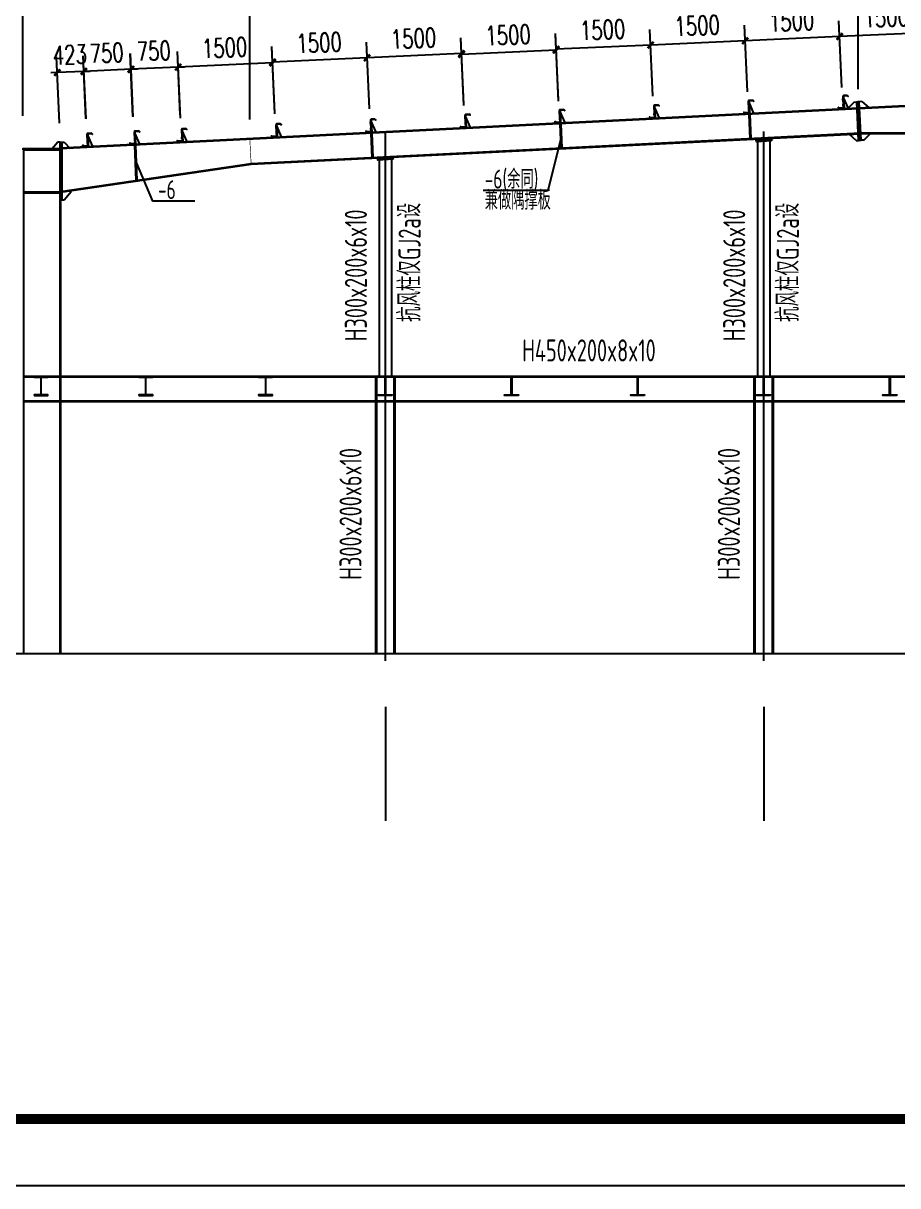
# Model space of a CAD drawing. Extents: x 180850 to 1400258, y 48356 to 327067.
# Drawn here: x 1297360 to 1311228, y 136123 to 154560 of the extents above; entities that cross this region are included whole.
import ezdxf

# ---------------------------------------------------------------- set-up
doc = ezdxf.new("R2010")
doc.units = 0
doc.header["$LTSCALE"] = 1000
for name, color, linetype in [('AXIS', 3, 'Continuous'), ('DOTE', 1, 'Continuous'), ('GL', 150, 'Continuous'), ('GZ', 50, 'Continuous'), ('LT', 27, 'Continuous'), ('PUB_TITLE', 4, 'Continuous'), ('PZ', 202, 'Continuous'), ('TEXT', 7, 'Continuous')]:
    doc.layers.add(name, color=color, linetype=linetype)
doc.styles.add('_TCH_DIM_T3', font='SIMPLEX', dxfattribs={"width": 0.705882, "bigfont": 'GBCBIG'})
doc.styles.add('TSSD_Norm', font='tssdeng.shx', dxfattribs={"bigfont": 'hztxt.shx'})
doc.dimstyles.new('TCH_100_1', dxfattribs={"dimtxt": 297.5, "dimasz": 100, "dimexe": 250, "dimexo": 300, "dimgap": 126.25, "dimtad": 1, "dimdec": 0, "dimzin": 0, "dimdsep": 46, "dimtxsty": '_TCH_DIM_T3', "dimblk": 'ARCHTICK', "dimcen": 0.09, "dimclrd": 126, "dimclre": 126, "dimclrt": 7, "dimazin": 2, "dimtfac": 1, "dimtdec": 0, "dimtix": 1, "dimtmove": 2, "dimatfit": 3, "dimfxl": 1, "dimtolj": 1, "dimtzin": 0, "dimarcsym": 0})

# ---------------------------------------------------------------- blocks, each defined once
blk = doc.blocks.new('_ArchTick')
at = {"color": 0, "linetype": 'ByBlock', "const_width": 0.4}
blk.add_lwpolyline([(-0.5, -0.5), (0.5, 0.5)], dxfattribs=at)
blk = doc.blocks.new('*D2006')
at = {"color": 126, "linetype": 'ByBlock', "lineweight": -2, "transparency": 16777216}
for p, q in [((1300953, 153032), (1300953, 156164)), ((1310603, 153514), (1310603, 156164)), ((1300953, 155914), (1310603, 155914))]:
    blk.add_line(p, q, dxfattribs=at)
at = {"layer": 'Defpoints', "color": 0, "linetype": 'ByBlock', "transparency": 16777216}
for p in [(1310603, 155914), (1310603, 153214), (1300953, 152732)]:
    blk.add_point(p, dxfattribs=at)
at = {"color": 126, "linetype": 'ByBlock', "lineweight": -2, "transparency": 16777216, "xscale": 100, "yscale": 100, "zscale": 100, "rotation": 180}
blk.add_blockref('_ArchTick', (1300953, 155914), dxfattribs=at)
at = {"color": 126, "linetype": 'ByBlock', "lineweight": -2, "transparency": 16777216, "xscale": 100, "yscale": 100, "zscale": 100}
blk.add_blockref('_ArchTick', (1310603, 155914), dxfattribs=at)
at = {"color": 7, "linetype": 'ByBlock', "transparency": 16777216, "insert": (1305778, 156189), "char_height": 297.5, "attachment_point": 5, "style": '_TCH_DIM_T3'}
blk.add_mtext('\\A1;9650', dxfattribs=at)
blk = doc.blocks.new('*D2007')
at = {"color": 126, "linetype": 'ByBlock', "lineweight": -2, "transparency": 16777216}
for p, q in [((1310603, 153514), (1310603, 156164)), ((1315103, 154257), (1315103, 156164)), ((1310603, 155914), (1315103, 155914))]:
    blk.add_line(p, q, dxfattribs=at)
at = {"layer": 'Defpoints', "color": 0, "linetype": 'ByBlock', "transparency": 16777216}
for p in [(1315103, 155914), (1315103, 153957), (1310603, 153214)]:
    blk.add_point(p, dxfattribs=at)
at = {"color": 126, "linetype": 'ByBlock', "lineweight": -2, "transparency": 16777216, "xscale": 100, "yscale": 100, "zscale": 100, "rotation": 180}
blk.add_blockref('_ArchTick', (1310603, 155914), dxfattribs=at)
at = {"color": 126, "linetype": 'ByBlock', "lineweight": -2, "transparency": 16777216, "xscale": 100, "yscale": 100, "zscale": 100}
blk.add_blockref('_ArchTick', (1315103, 155914), dxfattribs=at)
at = {"color": 7, "linetype": 'ByBlock', "transparency": 16777216, "insert": (1312853, 156189), "char_height": 297.5, "attachment_point": 5, "style": '_TCH_DIM_T3'}
blk.add_mtext('\\A1;4500', dxfattribs=at)
blk = doc.blocks.new('*D2010')
at = {"color": 126, "linetype": 'ByBlock', "lineweight": -2, "transparency": 16777216}
for p, q in [((1310343, 153541), (1310295, 154600)), ((1311842, 153608), (1311794, 154667)), ((1311805, 154417), (1310307, 154350))]:
    blk.add_line(p, q, dxfattribs=at)
at = {"layer": 'Defpoints', "color": 0, "linetype": 'ByBlock', "transparency": 16777216}
for p in [(1310307, 154350), (1310357, 153241, 0), (1311855, 153308, 0)]:
    blk.add_point(p, dxfattribs=at)
at = {"color": 126, "linetype": 'ByBlock', "lineweight": -2, "transparency": 16777216, "xscale": 100, "yscale": 100, "zscale": 100}
for p, rotation in [((1310307, 154350), 182.5815654334774), ((1311805, 154417), 2.581565433477442)]:
    blk.add_blockref('_ArchTick', p, dxfattribs=dict(at, rotation=rotation))
at = {"color": 7, "linetype": 'ByBlock', "transparency": 16777216, "insert": (1311044, 154658), "char_height": 297.5, "attachment_point": 5, "rotation": 2.5816, "style": '_TCH_DIM_T3'}
blk.add_mtext('\\A1;1500', dxfattribs=at)
blk = doc.blocks.new('*D2011')
at = {"color": 126, "linetype": 'ByBlock', "lineweight": -2, "transparency": 16777216}
for p, q in [((1308845, 153474), (1308797, 154532)), ((1310343, 153541), (1310295, 154600)), ((1310307, 154350), (1308808, 154282))]:
    blk.add_line(p, q, dxfattribs=at)
at = {"layer": 'Defpoints', "color": 0, "linetype": 'ByBlock', "transparency": 16777216}
for p in [(1308808, 154282), (1310357, 153241, 0), (1308858, 153174, 0)]:
    blk.add_point(p, dxfattribs=at)
at = {"color": 126, "linetype": 'ByBlock', "lineweight": -2, "transparency": 16777216, "xscale": 100, "yscale": 100, "zscale": 100}
for p, rotation in [((1308808, 154282), 182.5815654334774), ((1310307, 154350), 2.581565433477442)]:
    blk.add_blockref('_ArchTick', p, dxfattribs=dict(at, rotation=rotation))
at = {"color": 7, "linetype": 'ByBlock', "transparency": 16777216, "insert": (1309545, 154591), "char_height": 297.5, "attachment_point": 5, "rotation": 2.5816, "style": '_TCH_DIM_T3'}
blk.add_mtext('\\A1;1500', dxfattribs=at)
blk = doc.blocks.new('*D2013')
at = {"color": 126, "linetype": 'ByBlock', "lineweight": -2, "transparency": 16777216}
for p, q in [((1305846, 153324), (1305798, 154384)), ((1304348, 153257), (1304300, 154316)), ((1305810, 154134), (1304311, 154067))]:
    blk.add_line(p, q, dxfattribs=at)
at = {"layer": 'Defpoints', "color": 0, "linetype": 'ByBlock', "transparency": 16777216}
for p in [(1304311, 154067), (1304361, 152957, 0), (1305860, 153024, 0)]:
    blk.add_point(p, dxfattribs=at)
at = {"color": 126, "linetype": 'ByBlock', "lineweight": -2, "transparency": 16777216, "xscale": 100, "yscale": 100, "zscale": 100}
for p, rotation in [((1304311, 154067), 182.5815654334774), ((1305810, 154134), 2.581565433477442)]:
    blk.add_blockref('_ArchTick', p, dxfattribs=dict(at, rotation=rotation))
at = {"color": 7, "linetype": 'ByBlock', "transparency": 16777216, "insert": (1305048, 154375), "char_height": 297.5, "attachment_point": 5, "rotation": 2.5816, "style": '_TCH_DIM_T3'}
blk.add_mtext('\\A1;1500', dxfattribs=at)
blk = doc.blocks.new('*D2014')
at = {"color": 126, "linetype": 'ByBlock', "lineweight": -2, "transparency": 16777216}
for p, q in [((1304347, 153270), (1304299, 154329)), ((1302849, 153203), (1302801, 154262)), ((1304311, 154079), (1302812, 154012))]:
    blk.add_line(p, q, dxfattribs=at)
at = {"layer": 'Defpoints', "color": 0, "linetype": 'ByBlock', "transparency": 16777216}
for p in [(1302812, 154012), (1302862, 152903, 0), (1304361, 152970, 0)]:
    blk.add_point(p, dxfattribs=at)
at = {"color": 126, "linetype": 'ByBlock', "lineweight": -2, "transparency": 16777216, "xscale": 100, "yscale": 100, "zscale": 100}
for p, rotation in [((1304311, 154079), 2.581565433477442), ((1302812, 154012), 182.5815654334774)]:
    blk.add_blockref('_ArchTick', p, dxfattribs=dict(at, rotation=rotation))
at = {"color": 7, "linetype": 'ByBlock', "transparency": 16777216, "insert": (1303549, 154320), "char_height": 297.5, "attachment_point": 5, "rotation": 2.5816, "style": '_TCH_DIM_T3'}
blk.add_mtext('\\A1;1500', dxfattribs=at)
blk = doc.blocks.new('*D2015')
at = {"color": 126, "linetype": 'ByBlock', "lineweight": -2, "transparency": 16777216}
for p, q in [((1301350, 153136), (1301302, 154194)), ((1302849, 153203), (1302801, 154262)), ((1302812, 154012), (1301314, 153944))]:
    blk.add_line(p, q, dxfattribs=at)
at = {"layer": 'Defpoints', "color": 0, "linetype": 'ByBlock', "transparency": 16777216}
for p in [(1301314, 153944), (1302862, 152903, 0), (1301364, 152836, 0)]:
    blk.add_point(p, dxfattribs=at)
at = {"color": 126, "linetype": 'ByBlock', "lineweight": -2, "transparency": 16777216, "xscale": 100, "yscale": 100, "zscale": 100}
for p, rotation in [((1301314, 153944), 182.5815654334774), ((1302812, 154012), 2.581565433477442)]:
    blk.add_blockref('_ArchTick', p, dxfattribs=dict(at, rotation=rotation))
at = {"color": 7, "linetype": 'ByBlock', "transparency": 16777216, "insert": (1302051, 154253), "char_height": 297.5, "attachment_point": 5, "rotation": 2.5816, "style": '_TCH_DIM_T3'}
blk.add_mtext('\\A1;1500', dxfattribs=at)
blk = doc.blocks.new('*D2016')
at = {"color": 126, "linetype": 'ByBlock', "lineweight": -2, "transparency": 16777216}
for p, q in [((1301351, 153123), (1301303, 154181)), ((1299852, 153056), (1299804, 154114)), ((1301314, 153932), (1299816, 153864))]:
    blk.add_line(p, q, dxfattribs=at)
at = {"layer": 'Defpoints', "color": 0, "linetype": 'ByBlock', "transparency": 16777216}
for p in [(1299816, 153864), (1299866, 152757, 0), (1301364, 152824, 0)]:
    blk.add_point(p, dxfattribs=at)
at = {"color": 126, "linetype": 'ByBlock', "lineweight": -2, "transparency": 16777216, "xscale": 100, "yscale": 100, "zscale": 100}
for p, rotation in [((1301314, 153932), 2.581565433477442), ((1299816, 153864), 182.5815654334774)]:
    blk.add_blockref('_ArchTick', p, dxfattribs=dict(at, rotation=rotation))
at = {"color": 7, "linetype": 'ByBlock', "transparency": 16777216, "insert": (1300553, 154172), "char_height": 297.5, "attachment_point": 5, "rotation": 2.5816, "style": '_TCH_DIM_T3'}
blk.add_mtext('\\A1;1500', dxfattribs=at)
blk = doc.blocks.new('*D2017')
at = {"color": 126, "linetype": 'ByBlock', "lineweight": -2, "transparency": 16777216}
for p, q in [((1299100, 153082), (1299055, 154080)), ((1299850, 153110), (1299804, 154114)), ((1299066, 153830), (1298967, 153826)), ((1299816, 153864), (1299066, 153830)), ((1299816, 153864), (1299916, 153869))]:
    blk.add_line(p, q, dxfattribs=at)
at = {"layer": 'Defpoints', "color": 0, "linetype": 'ByBlock', "transparency": 16777216}
for p in [(1299066, 153830), (1299114, 152782, 0), (1299863, 152810, 0)]:
    blk.add_point(p, dxfattribs=at)
at = {"color": 126, "linetype": 'ByBlock', "lineweight": -2, "transparency": 16777216, "xscale": 100, "yscale": 100, "zscale": 100}
for p, rotation in [((1299066, 153830), 2.581565433477452), ((1299816, 153864), 182.5815654334774)]:
    blk.add_blockref('_ArchTick', p, dxfattribs=dict(at, rotation=rotation))
at = {"color": 7, "linetype": 'ByBlock', "transparency": 16777216, "insert": (1299429, 154122), "char_height": 297.5, "attachment_point": 5, "rotation": 2.5816, "style": '_TCH_DIM_T3'}
blk.add_mtext('\\A1;750', dxfattribs=at)
blk = doc.blocks.new('*D2018')
at = {"color": 126, "linetype": 'ByBlock', "lineweight": -2, "transparency": 16777216}
for p, q in [((1298353, 153048), (1298308, 154046)), ((1299103, 153076), (1299058, 154080)), ((1298320, 153797), (1298220, 153792)), ((1299069, 153830), (1298320, 153797)), ((1299069, 153830), (1299169, 153835))]:
    blk.add_line(p, q, dxfattribs=at)
at = {"layer": 'Defpoints', "color": 0, "linetype": 'ByBlock', "transparency": 16777216}
for p in [(1298320, 153797), (1298367, 152748, 0), (1299116, 152777, 0)]:
    blk.add_point(p, dxfattribs=at)
at = {"color": 126, "linetype": 'ByBlock', "lineweight": -2, "transparency": 16777216, "xscale": 100, "yscale": 100, "zscale": 100}
for p, rotation in [((1298320, 153797), 2.581565433477452), ((1299069, 153830), 182.5815654334774)]:
    blk.add_blockref('_ArchTick', p, dxfattribs=dict(at, rotation=rotation))
at = {"color": 7, "linetype": 'ByBlock', "transparency": 16777216, "insert": (1298682, 154088), "char_height": 297.5, "attachment_point": 5, "rotation": 2.5816, "style": '_TCH_DIM_T3'}
blk.add_mtext('\\A1;750', dxfattribs=at)
blk = doc.blocks.new('*D2019')
at = {"color": 126, "linetype": 'ByBlock', "lineweight": -2, "transparency": 16777216}
for p, q in [((1297935, 152976), (1297888, 154027)), ((1298356, 153043), (1298311, 154046)), ((1297899, 153778), (1297799, 153773)), ((1298322, 153797), (1297899, 153778)), ((1298322, 153797), (1298422, 153801))]:
    blk.add_line(p, q, dxfattribs=at)
at = {"layer": 'Defpoints', "color": 0, "linetype": 'ByBlock', "transparency": 16777216}
for p in [(1297899, 153778), (1297949, 152676, -4), (1298369, 152743, 0)]:
    blk.add_point(p, dxfattribs=at)
at = {"color": 126, "linetype": 'ByBlock', "lineweight": -2, "transparency": 16777216, "xscale": 100, "yscale": 100, "zscale": 100}
for p, rotation in [((1297899, 153778), 2.581565433477452), ((1298322, 153797), 182.5815654334774)]:
    blk.add_blockref('_ArchTick', p, dxfattribs=dict(at, rotation=rotation))
at = {"color": 7, "linetype": 'ByBlock', "transparency": 16777216, "insert": (1298098, 154062), "char_height": 297.5, "attachment_point": 5, "rotation": 2.5816, "style": '_TCH_DIM_T3'}
blk.add_mtext('\\A1;423', dxfattribs=at)
blk = doc.blocks.new('*D2020')
at = {"color": 126, "linetype": 'ByBlock', "lineweight": -2, "transparency": 16777216}
for p, q in [((1297353, 153092), (1297353, 156164)), ((1300953, 153032), (1300953, 156164)), ((1300953, 155914), (1297353, 155914))]:
    blk.add_line(p, q, dxfattribs=at)
at = {"layer": 'Defpoints', "color": 0, "linetype": 'ByBlock', "transparency": 16777216}
for p in [(1297353, 155914), (1297353, 152792), (1300953, 152732)]:
    blk.add_point(p, dxfattribs=at)
at = {"color": 126, "linetype": 'ByBlock', "lineweight": -2, "transparency": 16777216, "xscale": 100, "yscale": 100, "zscale": 100, "rotation": 180}
blk.add_blockref('_ArchTick', (1297353, 155914), dxfattribs=at)
at = {"color": 126, "linetype": 'ByBlock', "lineweight": -2, "transparency": 16777216, "xscale": 100, "yscale": 100, "zscale": 100}
blk.add_blockref('_ArchTick', (1300953, 155914), dxfattribs=at)
at = {"color": 7, "linetype": 'ByBlock', "transparency": 16777216, "insert": (1299153, 156189), "char_height": 297.5, "attachment_point": 5, "style": '_TCH_DIM_T3'}
blk.add_mtext('\\A1;3600', dxfattribs=at)
blk = doc.blocks.new('*D2021')
at = {"color": 126, "linetype": 'ByBlock', "lineweight": -2, "transparency": 16777216}
for p, q in [((1308845, 153472), (1308797, 154532)), ((1307346, 153406), (1307299, 154464)), ((1308808, 154282), (1307310, 154215))]:
    blk.add_line(p, q, dxfattribs=at)
at = {"layer": 'Defpoints', "color": 0, "linetype": 'ByBlock', "transparency": 16777216}
for p in [(1307310, 154215), (1307360, 153106, 0), (1308858, 153173, 0)]:
    blk.add_point(p, dxfattribs=at)
at = {"color": 126, "linetype": 'ByBlock', "lineweight": -2, "transparency": 16777216, "xscale": 100, "yscale": 100, "zscale": 100}
for p, rotation in [((1308808, 154282), 2.581565433477442), ((1307310, 154215), 182.5815654334774)]:
    blk.add_blockref('_ArchTick', p, dxfattribs=dict(at, rotation=rotation))
at = {"color": 7, "linetype": 'ByBlock', "transparency": 16777216, "insert": (1308047, 154523), "char_height": 297.5, "attachment_point": 5, "rotation": 2.5816, "style": '_TCH_DIM_T3'}
blk.add_mtext('\\A1;1500', dxfattribs=at)
blk = doc.blocks.new('*D2022')
at = {"color": 126, "linetype": 'ByBlock', "lineweight": -2, "transparency": 16777216}
for p, q in [((1305848, 153339), (1305800, 154397)), ((1307346, 153406), (1307299, 154464)), ((1307310, 154215), (1305811, 154147))]:
    blk.add_line(p, q, dxfattribs=at)
at = {"layer": 'Defpoints', "color": 0, "linetype": 'ByBlock', "transparency": 16777216}
for p in [(1305811, 154147), (1305861, 153039, 0), (1307360, 153106, 0)]:
    blk.add_point(p, dxfattribs=at)
at = {"color": 126, "linetype": 'ByBlock', "lineweight": -2, "transparency": 16777216, "xscale": 100, "yscale": 100, "zscale": 100}
for p, rotation in [((1305811, 154147), 182.5815654334774), ((1307310, 154215), 2.581565433477442)]:
    blk.add_blockref('_ArchTick', p, dxfattribs=dict(at, rotation=rotation))
at = {"color": 7, "linetype": 'ByBlock', "transparency": 16777216, "insert": (1306548, 154456), "char_height": 297.5, "attachment_point": 5, "rotation": 2.5816, "style": '_TCH_DIM_T3'}
blk.add_mtext('\\A1;1500', dxfattribs=at)

msp = doc.modelspace()

# ---------------------------------------------------------------- linework, layer by layer
for points, elevation in [([(1309223.67, 152716.01), (1308984.26, 152699.25), (1308982.86, 152719.2), (1309222.28, 152735.96)], 4.07), ([(1309225.07, 152696.06), (1308985.66, 152679.3), (1308984.26, 152699.25), (1309223.67, 152716.01)], 4.07), ([(1303223.4, 152426.87), (1302983.99, 152410.11), (1302982.59, 152430.06), (1303222.01, 152446.82)], 4), ([(1303224.8, 152406.92), (1302985.38, 152390.16), (1302983.99, 152410.11), (1303223.4, 152426.87)], 4)]:
    msp.add_lwpolyline(points, close=True, dxfattribs=dict(elevation=elevation))
at = {"layer": 'AXIS'}
for p, q in [((1305884.88, 152728.52, 4), (1305680.12, 151905.74, -15.98)), ((1299148.36, 152350.49, 4.64), (1299411.24, 151739.25, -15.45)), ((1305680.12, 151905.74, -15.98), (1304654.03, 151905.74, -15.98)), ((1300080.99, 151739.25, -15.45), (1299411.24, 151739.25, -15.45)), ((1303102.6, 143716.12, 4.06), (1303102.6, 141911.92, 4.06)), ((1309102.6, 143716.12, 3.91), (1309102.6, 141911.92, 3.91))]:
    msp.add_line(p, q, dxfattribs=at)
at = {"layer": 'DOTE'}
for p, q in [((1303102.59, 144449.77, 3.41), (1303102.6, 152842.86, 3.92)), ((1309102.57, 144449.78, 3.48), (1309102.57, 152842.86, 3.99)), ((1303102.59, 148956.1, 3.58), (1303102.6, 148946.11, 4.14)), ((1309102.57, 148956.1, 3.65), (1309102.57, 148946.12, 4.22)), ((1295920.96, 144566.12, 4), (1334374.25, 144566.12, 4))]:
    msp.add_line(p, q, dxfattribs=at)
at = {"layer": 'GL'}
for p, q in [((1315102.6, 153427.11, 4), (1297945.92, 152569.27, 4)), ((1315102.6, 153439.12, 4), (1297946.16, 152581.3, 4)), ((1310636.5, 152815.32, 4), (1300972.72, 152332.13, 4)), ((1310637.1, 152803.33, 4), (1300973.32, 152320.14, 4)), ((1314842.44, 152814.54, 8.27), (1310636.45, 152816.15, 4)), ((1314842.45, 152803.34, 9.5), (1310637.05, 152804.17, 4)), ((1300971.85, 152332.05, 4), (1297948.6, 151889.22, 4)), ((1300971.85, 152332.05, 4), (1297948.6, 151889.22, 4)), ((1300973.32, 152320.14, 4), (1297948.6, 151877.14, 4)), ((1300973.32, 152320.14, 4), (1297948.6, 151877.14, 4)), ((1332852.59, 148956.12, 3.8), (1297366.6, 148956.09, 3.37)), ((1332852.6, 148946.12, 3.8), (1297366.6, 148946.09, 3.37)), ((1332852.7, 148566.12, 0.44), (1297366.6, 148566.11, 21.49)), ((1332852.71, 148556.12, 0.44), (1297366.6, 148556.11, 21.49))]:
    msp.add_line(p, q, dxfattribs=at)
for points, elevation in [([(1308871.24, 153115.52), (1308881.62, 153116.08), (1308897.79, 152728.4), (1308887.42, 152727.85)], 4), ([(1305874.99, 152965.71), (1305885.36, 152966.26), (1305901.53, 152578.59), (1305891.16, 152578.03)], 4), ([(1302878.73, 152815.9), (1302889.1, 152816.45), (1302905.27, 152428.77), (1302894.9, 152428.22)], 4), ([(1299130.83, 152628.48), (1299141.2, 152629.04), (1299159.9, 152068.22), (1299149.53, 152067.67)], 4), ([(1297531.06, 148656.12), (1297751.06, 148656.12), (1297751.06, 148666.12), (1297647.91, 148666.12), (1297644.06, 148671.12), (1297644.06, 148941.47), (1297647.91, 148946.12), (1297751.06, 148946.12), (1297751.06, 148956.12), (1297531.06, 148956.12), (1297531.06, 148946.12), (1297634.06, 148946.12), (1297638.06, 148941.63), (1297638.06, 148671.12), (1297634.06, 148666.12), (1297531.06, 148666.12), (1297531.06, 148656.12)], 3.73), ([(1299192.6, 148656.12), (1299412.6, 148656.12), (1299412.6, 148666.12), (1299309.45, 148666.12), (1299305.6, 148671.12), (1299305.6, 148941.47), (1299309.45, 148946.12), (1299412.6, 148946.12), (1299412.6, 148956.12), (1299192.6, 148956.12), (1299192.6, 148946.12), (1299295.6, 148946.12), (1299299.6, 148941.63), (1299299.6, 148671.12), (1299295.6, 148666.12), (1299192.6, 148666.12), (1299192.6, 148656.12)], 3.73), ([(1301092.6, 148656.12), (1301312.6, 148656.12), (1301312.6, 148666.12), (1301209.45, 148666.12), (1301205.6, 148671.12), (1301205.6, 148941.47), (1301209.45, 148946.12), (1301312.6, 148946.12), (1301312.6, 148956.12), (1301092.6, 148956.12), (1301092.6, 148946.12), (1301195.6, 148946.12), (1301199.6, 148941.63), (1301199.6, 148671.12), (1301195.6, 148666.12), (1301092.6, 148666.12), (1301092.6, 148656.12)], 3.73), ([(1303212.59, 148656.1), (1302992.59, 148656.1), (1302992.59, 148666.1), (1303095.74, 148666.1), (1303099.59, 148671.1), (1303099.59, 148941.45), (1303095.74, 148946.1), (1302992.59, 148946.1), (1302992.59, 148956.1), (1303212.59, 148956.1), (1303212.59, 148946.1), (1303109.59, 148946.1), (1303105.59, 148941.61), (1303105.59, 148671.1), (1303109.59, 148666.1), (1303212.59, 148666.1), (1303212.59, 148656.1)], 3.44), ([(1305212.6, 148656.12), (1304992.6, 148656.12), (1304992.6, 148666.12), (1305095.75, 148666.12), (1305099.6, 148671.12), (1305099.6, 148941.47), (1305095.75, 148946.12), (1304992.6, 148946.12), (1304992.6, 148956.12), (1305212.6, 148956.12), (1305212.6, 148946.12), (1305109.6, 148946.12), (1305105.6, 148941.63), (1305105.6, 148671.12), (1305109.6, 148666.12), (1305212.6, 148666.12), (1305212.6, 148656.12)], 4), ([(1307212.6, 148656.12), (1306992.6, 148656.12), (1306992.6, 148666.12), (1307095.75, 148666.12), (1307099.6, 148671.12), (1307099.6, 148941.47), (1307095.75, 148946.12), (1306992.6, 148946.12), (1306992.6, 148956.12), (1307212.6, 148956.12), (1307212.6, 148946.12), (1307109.6, 148946.12), (1307105.6, 148941.63), (1307105.6, 148671.12), (1307109.6, 148666.12), (1307212.6, 148666.12), (1307212.6, 148656.12)], 4), ([(1309212.57, 148656.1), (1308992.57, 148656.1), (1308992.57, 148666.1), (1309095.72, 148666.1), (1309099.57, 148671.1), (1309099.57, 148941.45), (1309095.72, 148946.1), (1308992.57, 148946.1), (1308992.57, 148956.1), (1309212.57, 148956.1), (1309212.57, 148946.1), (1309109.57, 148946.1), (1309105.57, 148941.61), (1309105.57, 148671.1), (1309109.57, 148666.1), (1309212.57, 148666.1), (1309212.57, 148656.1)], 3.51), ([(1311212.68, 148656.12), (1310992.68, 148656.12), (1310992.68, 148666.12), (1311095.83, 148666.12), (1311099.68, 148671.12), (1311099.68, 148941.47), (1311095.83, 148946.12), (1310992.68, 148946.12), (1310992.68, 148956.12), (1311212.68, 148956.12), (1311212.68, 148946.12), (1311109.68, 148946.12), (1311105.68, 148941.63), (1311105.68, 148671.12), (1311109.68, 148666.12), (1311212.68, 148666.12), (1311212.68, 148656.12)], 4)]:
    msp.add_lwpolyline(points, close=True, dxfattribs=dict(at, elevation=elevation))
at = {"layer": 'GL', "color": 6, "const_width": 10, "elevation": 4}
msp.add_lwpolyline([(1300952.75, 152731.58), (1300973.33, 152320.09)], dxfattribs=at)
at = {"layer": 'GZ'}
for p, q in [((1309002.87, 152720.6, -0.03), (1309002.57, 148981.1, -0.51)), ((1309202.64, 148981.1, 0.8), (1309202.94, 152734.61, 2.31)), ((1297366.6, 144566.12, 6.09), (1297366.6, 152552.12, 1.91)), ((1303002.6, 152431.46, -0.02), (1303002.59, 148981.1, -0.58)), ((1303202.67, 148981.1, 0.73), (1303202.67, 152445.47, 2.32)), ((1297938.6, 151881.42, -5.86), (1297366.6, 151881.42, -1.87)), ((1297938.6, 151881.42, -5.86), (1297366.6, 151881.42, -1.87)), ((1297938.6, 151867.42, -5.86), (1297366.6, 151867.42, -1.87)), ((1297938.6, 151867.42, -5.86), (1297366.6, 151867.42, -1.87)), ((1297938.6, 151707.42, -1.97), (1297938.6, 144566.12, 2.08)), ((1297952.6, 151707.42, -1.97), (1297952.6, 144566.12, 2.08)), ((1302952.59, 144566.12, 8.04), (1302952.59, 148946.12, 3.69)), ((1302966.59, 144566.12, 8.04), (1302966.59, 148946.12, 3.73)), ((1303238.59, 148946.12, -0.81), (1303238.59, 144566.12, 4.03)), ((1303252.59, 148946.12, -0.81), (1303252.59, 144566.12, 4.03)), ((1308952.59, 144566.12, 8.01), (1308952.59, 148946.12, 3.66)), ((1308966.59, 144566.12, 8.01), (1308966.59, 148946.12, 3.7)), ((1309238.59, 148946.12, -0.84), (1309238.59, 144566.12, 4)), ((1309252.59, 148946.12, -0.84), (1309252.59, 144566.12, 4))]:
    msp.add_line(p, q, dxfattribs=at)
at = {"layer": 'GZ', "elevation": 0.03}
msp.add_lwpolyline([(1297352.6, 152552.12), (1297938.6, 152552.12), (1297938.6, 152566.12), (1297352.6, 152566.12)], close=True, dxfattribs=at)
at = {"layer": 'LT', "color": 1, "linetype": 'Continuous'}
for p, q in [((1308884.97, 153280.69), (1308845.11, 153278.7)), ((1308884.97, 153280.69), (1308845.11, 153278.7)), ((1310383.1, 153355.6), (1310343.24, 153353.6)), ((1310383.1, 153355.6), (1310343.24, 153353.6)), ((1310387.67, 153264.19), (1310347.81, 153262.2)), ((1310387.67, 153264.19), (1310347.81, 153262.2)), ((1304390.58, 153055.97), (1304350.73, 153053.98)), ((1304390.58, 153055.97), (1304350.73, 153053.98)), ((1305888.71, 153130.88), (1305848.85, 153128.89)), ((1305888.71, 153130.88), (1305848.85, 153128.89)), ((1305893.28, 153039.47), (1305853.42, 153037.48)), ((1305893.28, 153039.47), (1305853.42, 153037.48)), ((1307386.84, 153205.78), (1307346.98, 153203.79)), ((1307386.84, 153205.78), (1307346.98, 153203.79)), ((1307391.41, 153114.38), (1307351.55, 153112.39)), ((1307391.41, 153114.38), (1307351.55, 153112.39)), ((1308889.54, 153189.28), (1308849.68, 153187.29)), ((1308889.54, 153189.28), (1308849.68, 153187.29)), ((1301394.32, 152906.16), (1301354.47, 152904.17)), ((1301394.32, 152906.16), (1301354.47, 152904.17)), ((1302892.45, 152981.06), (1302852.6, 152979.07)), ((1302892.45, 152981.06), (1302852.6, 152979.07)), ((1302897.02, 152889.66), (1302857.17, 152887.67)), ((1302897.02, 152889.66), (1302857.17, 152887.67)), ((1304395.15, 152964.56), (1304355.3, 152962.57)), ((1304395.15, 152964.56), (1304355.3, 152962.57)), ((1298398.07, 152756.35), (1298358.21, 152754.35)), ((1298398.07, 152756.35), (1298358.21, 152754.35)), ((1298402.64, 152664.94), (1298362.78, 152662.95)), ((1298402.64, 152664.94), (1298362.78, 152662.95)), ((1299147.13, 152793.8), (1299107.28, 152791.81)), ((1299147.13, 152793.8), (1299107.28, 152791.81)), ((1299151.7, 152702.39), (1299111.85, 152700.4)), ((1299151.7, 152702.39), (1299111.85, 152700.4)), ((1299896.2, 152831.25), (1299856.34, 152829.26)), ((1299896.2, 152831.25), (1299856.34, 152829.26)), ((1299900.77, 152739.85), (1299860.91, 152737.85)), ((1299900.77, 152739.85), (1299860.91, 152737.85)), ((1301398.89, 152814.75), (1301359.04, 152812.76)), ((1301398.89, 152814.75), (1301359.04, 152812.76))]:
    msp.add_line(p, q, dxfattribs=at)
at = {"layer": 'LT'}
for points in [[(1310360.78, 153399.28, -0.41421356), (1310370.27, 153409.76), (1310425.95, 153412.55), (1310440.07, 153399.77), (1310442.09, 153402), (1310427.05, 153415.61), (1310367.12, 153412.61, 0.41421356), (1310357.63, 153402.12), (1310366.47, 153225.34, -0.41421356), (1310356.98, 153214.86), (1310301.3, 153212.07), (1310287.18, 153224.85), (1310285.16, 153222.62), (1310300.2, 153209.01), (1310360.13, 153212.01, 0.41421356), (1310369.62, 153222.5), (1310360.78, 153399.28)], [(1307364.52, 153249.46, -0.41421356), (1307374.01, 153259.95), (1307429.7, 153262.74), (1307443.82, 153249.96), (1307445.83, 153252.18), (1307430.79, 153265.79), (1307370.86, 153262.8, 0.41421356), (1307361.38, 153252.31), (1307370.21, 153075.53, -0.41421356), (1307360.73, 153065.04), (1307305.04, 153062.26), (1307290.92, 153075.04), (1307288.91, 153072.81), (1307303.95, 153059.2), (1307363.87, 153062.2, 0.41421356), (1307373.36, 153072.68), (1307364.52, 153249.46)], [(1308862.65, 153324.37, -0.41421356), (1308872.14, 153334.86), (1308927.83, 153337.64), (1308941.95, 153324.87), (1308943.96, 153327.09), (1308928.92, 153340.7), (1308868.99, 153337.7, 0.41421356), (1308859.5, 153327.22), (1308868.34, 153150.44, -0.41421356), (1308858.85, 153139.95), (1308803.17, 153137.17), (1308789.05, 153149.94), (1308787.03, 153147.72), (1308802.08, 153134.11), (1308862, 153137.1, 0.41421356), (1308871.49, 153147.59), (1308862.65, 153324.37)], [(1302870.14, 153024.74, -0.41421356), (1302879.62, 153035.23), (1302935.31, 153038.02), (1302949.43, 153025.24), (1302951.44, 153027.47), (1302936.4, 153041.07), (1302876.48, 153038.08, 0.41421356), (1302866.99, 153027.59), (1302875.83, 152850.81, -0.41421356), (1302866.34, 152840.33), (1302810.65, 152837.54), (1302796.53, 152850.32), (1302794.52, 152848.09), (1302809.56, 152834.48), (1302869.49, 152837.48, 0.41421356), (1302878.97, 152847.97), (1302870.14, 153024.74)], [(1304368.26, 153099.65, -0.41421356), (1304377.75, 153110.14), (1304433.44, 153112.92), (1304447.56, 153100.15), (1304449.57, 153102.37), (1304434.53, 153115.98), (1304374.61, 153112.98, 0.41421356), (1304365.12, 153102.5), (1304373.96, 152925.72, -0.41421356), (1304364.47, 152915.23), (1304308.78, 152912.45), (1304294.66, 152925.22), (1304292.65, 152923), (1304307.69, 152909.39), (1304367.62, 152912.39, 0.41421356), (1304377.1, 152922.87), (1304368.26, 153099.65)], [(1305866.39, 153174.56, -0.41421356), (1305875.88, 153185.04), (1305931.57, 153187.83), (1305945.69, 153175.05), (1305947.7, 153177.28), (1305932.66, 153190.89), (1305872.73, 153187.89, 0.41421356), (1305863.25, 153177.4), (1305872.09, 153000.62, -0.41421356), (1305862.6, 152990.14), (1305806.91, 152987.35), (1305792.79, 153000.13), (1305790.78, 152997.9), (1305805.82, 152984.3), (1305865.74, 152987.29, 0.41421356), (1305875.23, 152997.78), (1305866.39, 153174.56)], [(1299124.81, 152837.48, -0.41421356), (1299134.3, 152847.97), (1299189.99, 152850.75), (1299204.11, 152837.97), (1299206.12, 152840.2), (1299191.08, 152853.81), (1299131.16, 152850.81, 0.41421356), (1299121.67, 152840.33), (1299130.51, 152663.55, -0.41421356), (1299121.02, 152653.06), (1299065.33, 152650.27), (1299051.21, 152663.05), (1299049.2, 152660.83), (1299064.24, 152647.22), (1299124.17, 152650.21, 0.41421356), (1299133.65, 152660.7), (1299124.81, 152837.48)], [(1299873.88, 152874.93, -0.41421356), (1299883.37, 152885.42), (1299939.05, 152888.2), (1299953.17, 152875.43), (1299955.19, 152877.65), (1299940.15, 152891.26), (1299880.22, 152888.27, 0.41421356), (1299870.73, 152877.78), (1299879.57, 152701, -0.41421356), (1299870.08, 152690.51), (1299814.4, 152687.73), (1299800.28, 152700.5), (1299798.26, 152698.28), (1299813.3, 152684.67), (1299873.23, 152687.67, 0.41421356), (1299882.72, 152698.15), (1299873.88, 152874.93)], [(1301372.01, 152949.84, -0.41421356), (1301381.5, 152960.33), (1301437.18, 152963.11), (1301451.3, 152950.33), (1301453.32, 152952.56), (1301438.27, 152966.17), (1301378.35, 152963.17, 0.41421356), (1301368.86, 152952.68), (1301377.7, 152775.91, -0.41421356), (1301368.21, 152765.42), (1301312.52, 152762.63), (1301298.4, 152775.41), (1301296.39, 152773.18), (1301311.43, 152759.58), (1301371.36, 152762.57, 0.41421356), (1301380.85, 152773.06), (1301372.01, 152949.84)], [(1298375.75, 152800.03, -0.41421356), (1298385.24, 152810.51), (1298440.93, 152813.3), (1298455.05, 152800.52), (1298457.06, 152802.75), (1298442.02, 152816.35), (1298382.09, 152813.36, 0.41421356), (1298372.6, 152802.87), (1298381.44, 152626.09, -0.41421356), (1298371.95, 152615.61), (1298316.27, 152612.82), (1298302.15, 152625.6), (1298300.13, 152623.37), (1298315.18, 152609.76), (1298375.1, 152612.76, 0.41421356), (1298384.59, 152623.25), (1298375.75, 152800.03)]]:
    msp.add_lwpolyline(points, format="xyb", dxfattribs=at)
at = {"layer": 'LT', "elevation": 4}
for points in [[(1307364.77, 153244.47), (1307370.76, 153244.77), (1307380.35, 153053.01), (1307374.36, 153052.71)], [(1307371.26, 153234.78), (1307380.35, 153053.01), (1307450.25, 153056.5)], [(1308862.9, 153319.38), (1308868.89, 153319.68), (1308878.48, 153127.92), (1308872.49, 153127.62)], [(1308869.39, 153309.69), (1308878.48, 153127.92), (1308948.38, 153131.41)], [(1310361.03, 153394.28), (1310367.02, 153394.58), (1310376.61, 153202.82), (1310370.62, 153202.52)], [(1310367.52, 153384.6), (1310376.61, 153202.82), (1310446.51, 153206.32)], [(1304368.51, 153094.66), (1304374.51, 153094.96), (1304384.09, 152903.2), (1304378.1, 152902.9)], [(1304375.01, 153084.97), (1304384.09, 152903.2), (1304453.99, 152906.69)], [(1305866.64, 153169.56), (1305872.63, 153169.86), (1305882.22, 152978.1), (1305876.23, 152977.8)], [(1305873.13, 153159.88), (1305882.22, 152978.1), (1305952.12, 152981.6)], [(1299874.13, 152869.94), (1299880.12, 152870.24), (1299889.71, 152678.48), (1299883.72, 152678.18)], [(1299880.62, 152860.25), (1299889.71, 152678.48), (1299959.61, 152681.97)], [(1301372.26, 152944.84), (1301378.25, 152945.14), (1301387.84, 152753.38), (1301381.84, 152753.08)], [(1301378.75, 152935.16), (1301387.84, 152753.38), (1301457.74, 152756.88)], [(1302870.39, 153019.75), (1302876.38, 153020.05), (1302885.97, 152828.29), (1302879.97, 152827.99)], [(1302876.88, 153010.06), (1302885.97, 152828.29), (1302955.86, 152831.78)], [(1298376, 152795.03), (1298381.99, 152795.33), (1298391.58, 152603.57), (1298385.59, 152603.27)], [(1298382.49, 152785.34), (1298391.58, 152603.57), (1298461.48, 152607.07)], [(1299125.06, 152832.48), (1299131.06, 152832.78), (1299140.64, 152641.02), (1299134.65, 152640.72)], [(1299131.56, 152822.8), (1299140.64, 152641.02), (1299210.54, 152644.52)]]:
    msp.add_lwpolyline(points, close=True, dxfattribs=at)
at = {"layer": 'LT', "color": 1, "linetype": 'Continuous'}
for points in [[(1307364.37, 153192.4), (1307363.15, 153216.86), (1307373.36, 153192.85), (1307372.14, 153217.31)], [(1307364.37, 153192.4), (1307363.15, 153216.86), (1307373.36, 153192.85), (1307372.14, 153217.31)], [(1308862.5, 153267.31), (1308861.28, 153291.77), (1308871.49, 153267.76), (1308870.27, 153292.22)], [(1308862.5, 153267.31), (1308861.28, 153291.77), (1308871.49, 153267.76), (1308870.27, 153292.22)], [(1310360.63, 153342.21), (1310359.4, 153366.67), (1310369.62, 153342.66), (1310368.39, 153367.12)], [(1310360.63, 153342.21), (1310359.4, 153366.67), (1310369.62, 153342.66), (1310368.39, 153367.12)], [(1310363.98, 153275.27), (1310365.2, 153250.81), (1310372.96, 153275.72), (1310374.19, 153251.26)], [(1310363.98, 153275.27), (1310365.2, 153250.81), (1310372.96, 153275.72), (1310374.19, 153251.26)], [(1304368.11, 153042.59), (1304366.89, 153067.05), (1304377.1, 153043.04), (1304375.88, 153067.5)], [(1304368.11, 153042.59), (1304366.89, 153067.05), (1304377.1, 153043.04), (1304375.88, 153067.5)], [(1305866.24, 153117.49), (1305865.02, 153141.95), (1305875.23, 153117.94), (1305874.01, 153142.4)], [(1305866.24, 153117.49), (1305865.02, 153141.95), (1305875.23, 153117.94), (1305874.01, 153142.4)], [(1305869.59, 153050.55), (1305870.81, 153026.09), (1305878.58, 153051), (1305879.8, 153026.54)], [(1305869.59, 153050.55), (1305870.81, 153026.09), (1305878.58, 153051), (1305879.8, 153026.54)], [(1307367.72, 153125.45), (1307368.94, 153100.99), (1307376.71, 153125.9), (1307377.93, 153101.44)], [(1307367.72, 153125.45), (1307368.94, 153100.99), (1307376.71, 153125.9), (1307377.93, 153101.44)], [(1308865.85, 153200.36), (1308867.07, 153175.9), (1308874.84, 153200.81), (1308876.06, 153176.35)], [(1308865.85, 153200.36), (1308867.07, 153175.9), (1308874.84, 153200.81), (1308876.06, 153176.35)], [(1301371.86, 152892.77), (1301370.63, 152917.23), (1301380.85, 152893.22), (1301379.62, 152917.68)], [(1301371.86, 152892.77), (1301370.63, 152917.23), (1301380.85, 152893.22), (1301379.62, 152917.68)], [(1302869.99, 152967.68), (1302868.76, 152992.14), (1302878.97, 152968.13), (1302877.75, 152992.59)], [(1302869.99, 152967.68), (1302868.76, 152992.14), (1302878.97, 152968.13), (1302877.75, 152992.59)], [(1302873.33, 152900.73), (1302874.56, 152876.27), (1302882.32, 152901.18), (1302883.54, 152876.72)], [(1302873.33, 152900.73), (1302874.56, 152876.27), (1302882.32, 152901.18), (1302883.54, 152876.72)], [(1304371.46, 152975.64), (1304372.68, 152951.18), (1304380.45, 152976.09), (1304381.67, 152951.63)], [(1304371.46, 152975.64), (1304372.68, 152951.18), (1304380.45, 152976.09), (1304381.67, 152951.63)], [(1298375.6, 152742.96), (1298374.38, 152767.42), (1298384.59, 152743.41), (1298383.37, 152767.87)], [(1298375.6, 152742.96), (1298374.38, 152767.42), (1298384.59, 152743.41), (1298383.37, 152767.87)], [(1298378.95, 152676.02), (1298380.17, 152651.56), (1298387.94, 152676.46), (1298389.16, 152652)], [(1298378.95, 152676.02), (1298380.17, 152651.56), (1298387.94, 152676.46), (1298389.16, 152652)], [(1299124.66, 152780.41), (1299123.44, 152804.87), (1299133.65, 152780.86), (1299132.43, 152805.32)], [(1299124.66, 152780.41), (1299123.44, 152804.87), (1299133.65, 152780.86), (1299132.43, 152805.32)], [(1299128.01, 152713.47), (1299129.23, 152689.01), (1299137, 152713.92), (1299138.22, 152689.46)], [(1299128.01, 152713.47), (1299129.23, 152689.01), (1299137, 152713.92), (1299138.22, 152689.46)], [(1299873.73, 152817.87), (1299872.51, 152842.33), (1299882.72, 152818.32), (1299881.49, 152842.78)], [(1299873.73, 152817.87), (1299872.51, 152842.33), (1299882.72, 152818.32), (1299881.49, 152842.78)], [(1299877.08, 152750.92), (1299878.3, 152726.46), (1299886.06, 152751.37), (1299887.29, 152726.91)], [(1299877.08, 152750.92), (1299878.3, 152726.46), (1299886.06, 152751.37), (1299887.29, 152726.91)], [(1301375.2, 152825.83), (1301376.43, 152801.37), (1301384.19, 152826.28), (1301385.42, 152801.82)], [(1301375.2, 152825.83), (1301376.43, 152801.37), (1301384.19, 152826.28), (1301385.42, 152801.82)]]:
    msp.add_solid(points, dxfattribs=at)
at = {"layer": 'PUB_TITLE'}
msp.add_lwpolyline([(1288808.13, 199122.83), (1400258.13, 199122.89), (1400258.13, 136122.96), (1288808.13, 136122.89)], close=True, dxfattribs=at)
at = {"layer": 'PUB_TITLE', "const_width": 159.09}
msp.add_lwpolyline([(1291459.64, 137183.5), (1291459.64, 198062.23), (1399197.52, 198062.29), (1399197.52, 137183.56)], close=True, dxfattribs=at)
at = {"layer": 'PZ'}
for p, q in [((1310537.68, 153311, 2), (1310437.96, 153205.89, -0.02)), ((1310537.68, 153311, 2), (1310437.96, 153205.89, -0.02)), ((1310537.68, 153311, 2), (1310577.63, 153313, 2)), ((1310537.68, 153311, 2), (1310577.63, 153313, 2)), ((1310657.53, 153316.99, 2), (1310617.58, 153315, 2)), ((1310657.53, 153316.99, 2), (1310617.58, 153315, 2)), ((1310657.53, 153316.99, 2), (1310767.23, 153222.36, -0.02)), ((1310657.53, 153316.99, 2), (1310767.23, 153222.36, -0.02)), ((1297908.6, 152676.12, -1.97), (1297816.23, 152566.12, -1.97)), ((1297938.6, 152676.12, -1.97), (1297908.6, 152676.12, -1.97)), ((1297938.6, 152676.12, -1.97), (1297908.6, 152676.12, -1.97)), ((1297938.6, 152676.12, -1.97), (1297938.6, 151707.42, -1.97)), ((1297938.6, 152676.12, -1.97), (1297978.6, 152676.12, -1.97)), ((1297958.6, 151757.42, -1.97), (1297958.6, 152676.12, -1.97)), ((1297978.6, 152676.12, -1.97), (1298008.59, 152676.72, -1.97)), ((1297978.6, 152676.12, -1.97), (1298008.59, 152676.72, -1.97)), ((1297978.6, 151757.42, -1.97), (1297978.6, 152676.12, -1.97)), ((1298008.59, 152676.72, -1.97), (1298105.03, 152576.14, -1.97)), ((1310568.2, 152700.51, 4), (1310465.51, 152795.5, 4)), ((1310568.2, 152700.51, 4), (1310465.51, 152795.5, 4)), ((1310568.2, 152700.51, 4), (1310608.15, 152702.51, 4)), ((1310568.2, 152700.51, 4), (1310608.15, 152702.51, 4)), ((1310688.05, 152706.5, 4), (1310648.1, 152704.51, 4)), ((1310688.05, 152706.5, 4), (1310648.1, 152704.51, 4)), ((1310688.05, 152706.5, 4), (1310784.59, 152802.15, 4)), ((1310688.05, 152706.5, 4), (1310784.59, 152802.15, 4)), ((1297952.6, 151707.42, -5.83), (1297958.6, 151757.42, -1.97)), ((1297958.6, 151757.42, -1.97), (1297978.6, 151757.42, -1.97)), ((1297958.6, 151757.42, -1.97), (1297978.6, 151757.42, -1.97)), ((1297978.6, 151757.42, -1.97), (1298008.6, 151757.42, -1.97)), ((1298008.6, 151757.42, -1.97), (1298121.75, 151894.05, -1.97)), ((1297938.6, 151707.42, -1.97), (1297952.6, 151707.42, -5.83))]:
    msp.add_line(p, q, dxfattribs=at)
at = {"layer": 'PZ', "elevation": 4}
for points in [[(1310628.13, 152703.51), (1310608.15, 152702.51), (1310577.63, 153313), (1310597.6, 153314)], [(1310628.13, 152703.51), (1310608.15, 152702.51), (1310577.63, 153313), (1310597.6, 153314)], [(1310628.13, 152703.51), (1310648.1, 152704.51), (1310617.58, 153315), (1310597.6, 153314)], [(1310628.13, 152703.51), (1310648.1, 152704.51), (1310617.58, 153315), (1310597.6, 153314)]]:
    msp.add_lwpolyline(points, close=True, dxfattribs=at)
at = {"layer": 'PZ', "const_width": 2.25}
for points, elevation in [([(1303227.59, 148956.1), (1302977.59, 148956.1), (1302977.59, 148981.1), (1303227.59, 148981.1)], 4), ([(1303095.59, 149156.1), (1303109.59, 149156.1), (1303109.59, 148981.1), (1303095.59, 148981.1)], 4), ([(1309227.57, 148956.1), (1308977.57, 148956.1), (1308977.57, 148981.1), (1309227.57, 148981.1)], 4.07), ([(1309095.57, 149156.1), (1309109.57, 149156.1), (1309109.57, 148981.1), (1309095.57, 148981.1)], 4.07)]:
    msp.add_lwpolyline(points, close=True, dxfattribs=dict(at, elevation=elevation))

# ---------------------------------------------------------------- texts
at = {"layer": 'TEXT', "style": 'TSSD_Norm', "width": 0.7}
for s, height, rotation, p in [('-6(余同)', 300, 360, (1304678.08, 151937.83, -15.98)), ('-6', 300, 360, (1299496.52, 151771.35, -15.45)), ('兼做隅撑板', 300, 360, (1304678.08, 151604.94, -15.98)), ('H300x200x6x10', 350, 90, (1302809.77, 149516.42, 7.72)), ('抗风柱仅GJ2a设', 350, 90, (1303660.34, 149823.64, 7.72)), ('H300x200x6x10', 350, 90, (1308809.74, 149516.43, 7.8)), ('抗风柱仅GJ2a设', 350, 90, (1309660.31, 149823.64, 7.8)), ('H300x200x6x10', 350, 90, (1302724.88, 145733.9, 10.44)), ('H300x200x6x10', 350, 90, (1308724.88, 145733.9, 10.41))]:
    msp.add_text(s, height=height, rotation=rotation, dxfattribs=at).set_placement(p)
msp.add_text('H450x200x8x10', height=350, dxfattribs=at).set_placement((1305271.88, 149196.18, 4.34))

# ---------------------------------------------------------------- dimensions: what is measured, and where the dimension line sits
at = {"linetype": 'ByBlock'}
for base, p1, p2, angle, picture, middle in [((1297352.6, 155914.29, 4), (1300952.75, 152731.58, 4), (1297352.6, 152792.46, 4), 180, '*D2020', (1299152.67, 156189.29, 4)), ((1307309.81, 154214.69, 4), (1308858.31, 153172.78, 4), (1307359.8, 153105.93, 4), 2.581565, '*D2021', (1308046.66, 154523.19, 4)), ((1308808.26, 154282.25, 4), (1310356.73, 153241.05, 4), (1308858.22, 153174.21, 4), 2.581565, '*D2011', (1309545.11, 154590.75, 4)), ((1310306.74, 154349.81, 4), (1311855.24, 153307.9, 4), (1310356.73, 153241.05, 4), 2.581565, '*D2010', (1311043.59, 154658.31, 4)), ((1302812.14, 154011.9, 4), (1304360.64, 152969.99, 4), (1302862.13, 152903.14, 4), 2.581565, '*D2014', (1303548.99, 154320.4, 4)), ((1304311.17, 154066.68, 4), (1305859.7, 153024.06, 4), (1304361.19, 152957.21, 4), 2.581565, '*D2013', (1305048.02, 154375.19, 4)), ((1305811.33, 154147.12, 4), (1307359.8, 153105.93, 4), (1305861.29, 153039.08, 4), 2.581565, '*D2022', (1306548.18, 154455.63, 4)), ((1299066.47, 153830.21, 4), (1299863.25, 152810.18, 4), (1299113.74, 152781.87, 4), 2.581565, '*D2017', (1299428.72, 154121.83, 4)), ((1299815.74, 153864, 4), (1301364.18, 152823.52, 4), (1299865.67, 152756.67, 4), 2.581565, '*D2016', (1300552.59, 154172.5, 4)), ((1301313.67, 153944.34, 4), (1302862.13, 152903.14, 4), (1301363.62, 152836.29, 4), 2.581565, '*D2015', (1302050.52, 154252.84, 4)), ((1297898.93, 153777.57, 4), (1298369.44, 152742.83, 4), (1297948.6, 152676.12, -0.03), 2.581565, '*D2019', (1298098.05, 154061.83, 4)), ((1298319.57, 153796.54, 4), (1299116.35, 152776.51, 4), (1298366.83, 152748.19, 4), 2.581565, '*D2018', (1298681.81, 154088.15, 4))]:
    dim = msp.add_linear_dim(base=base, p1=p1, p2=p2, angle=angle, dimstyle='TCH_100_1', dxfattribs=at)
    dim.commit()
    dim.dimension.update_dxf_attribs({"geometry": picture, "text_midpoint": middle})
for base, p1, p2, picture, middle in [((1310602.6, 155914.29, 4), (1300952.75, 152731.58, 4), (1310602.6, 153214.12, 4), '*D2006', (1305777.67, 156189.29, 4)), ((1315102.6, 155914.29, 4), (1310602.6, 153214.12, 4), (1315102.6, 153957.43, 4), '*D2007', (1312852.6, 156189.29, 4))]:
    dim = msp.add_linear_dim(base=base, p1=p1, p2=p2, dimstyle='TCH_100_1', dxfattribs=at)
    dim.commit()
    dim.dimension.update_dxf_attribs({"geometry": picture, "text_midpoint": middle})

doc.saveas('drawing.dxf')
